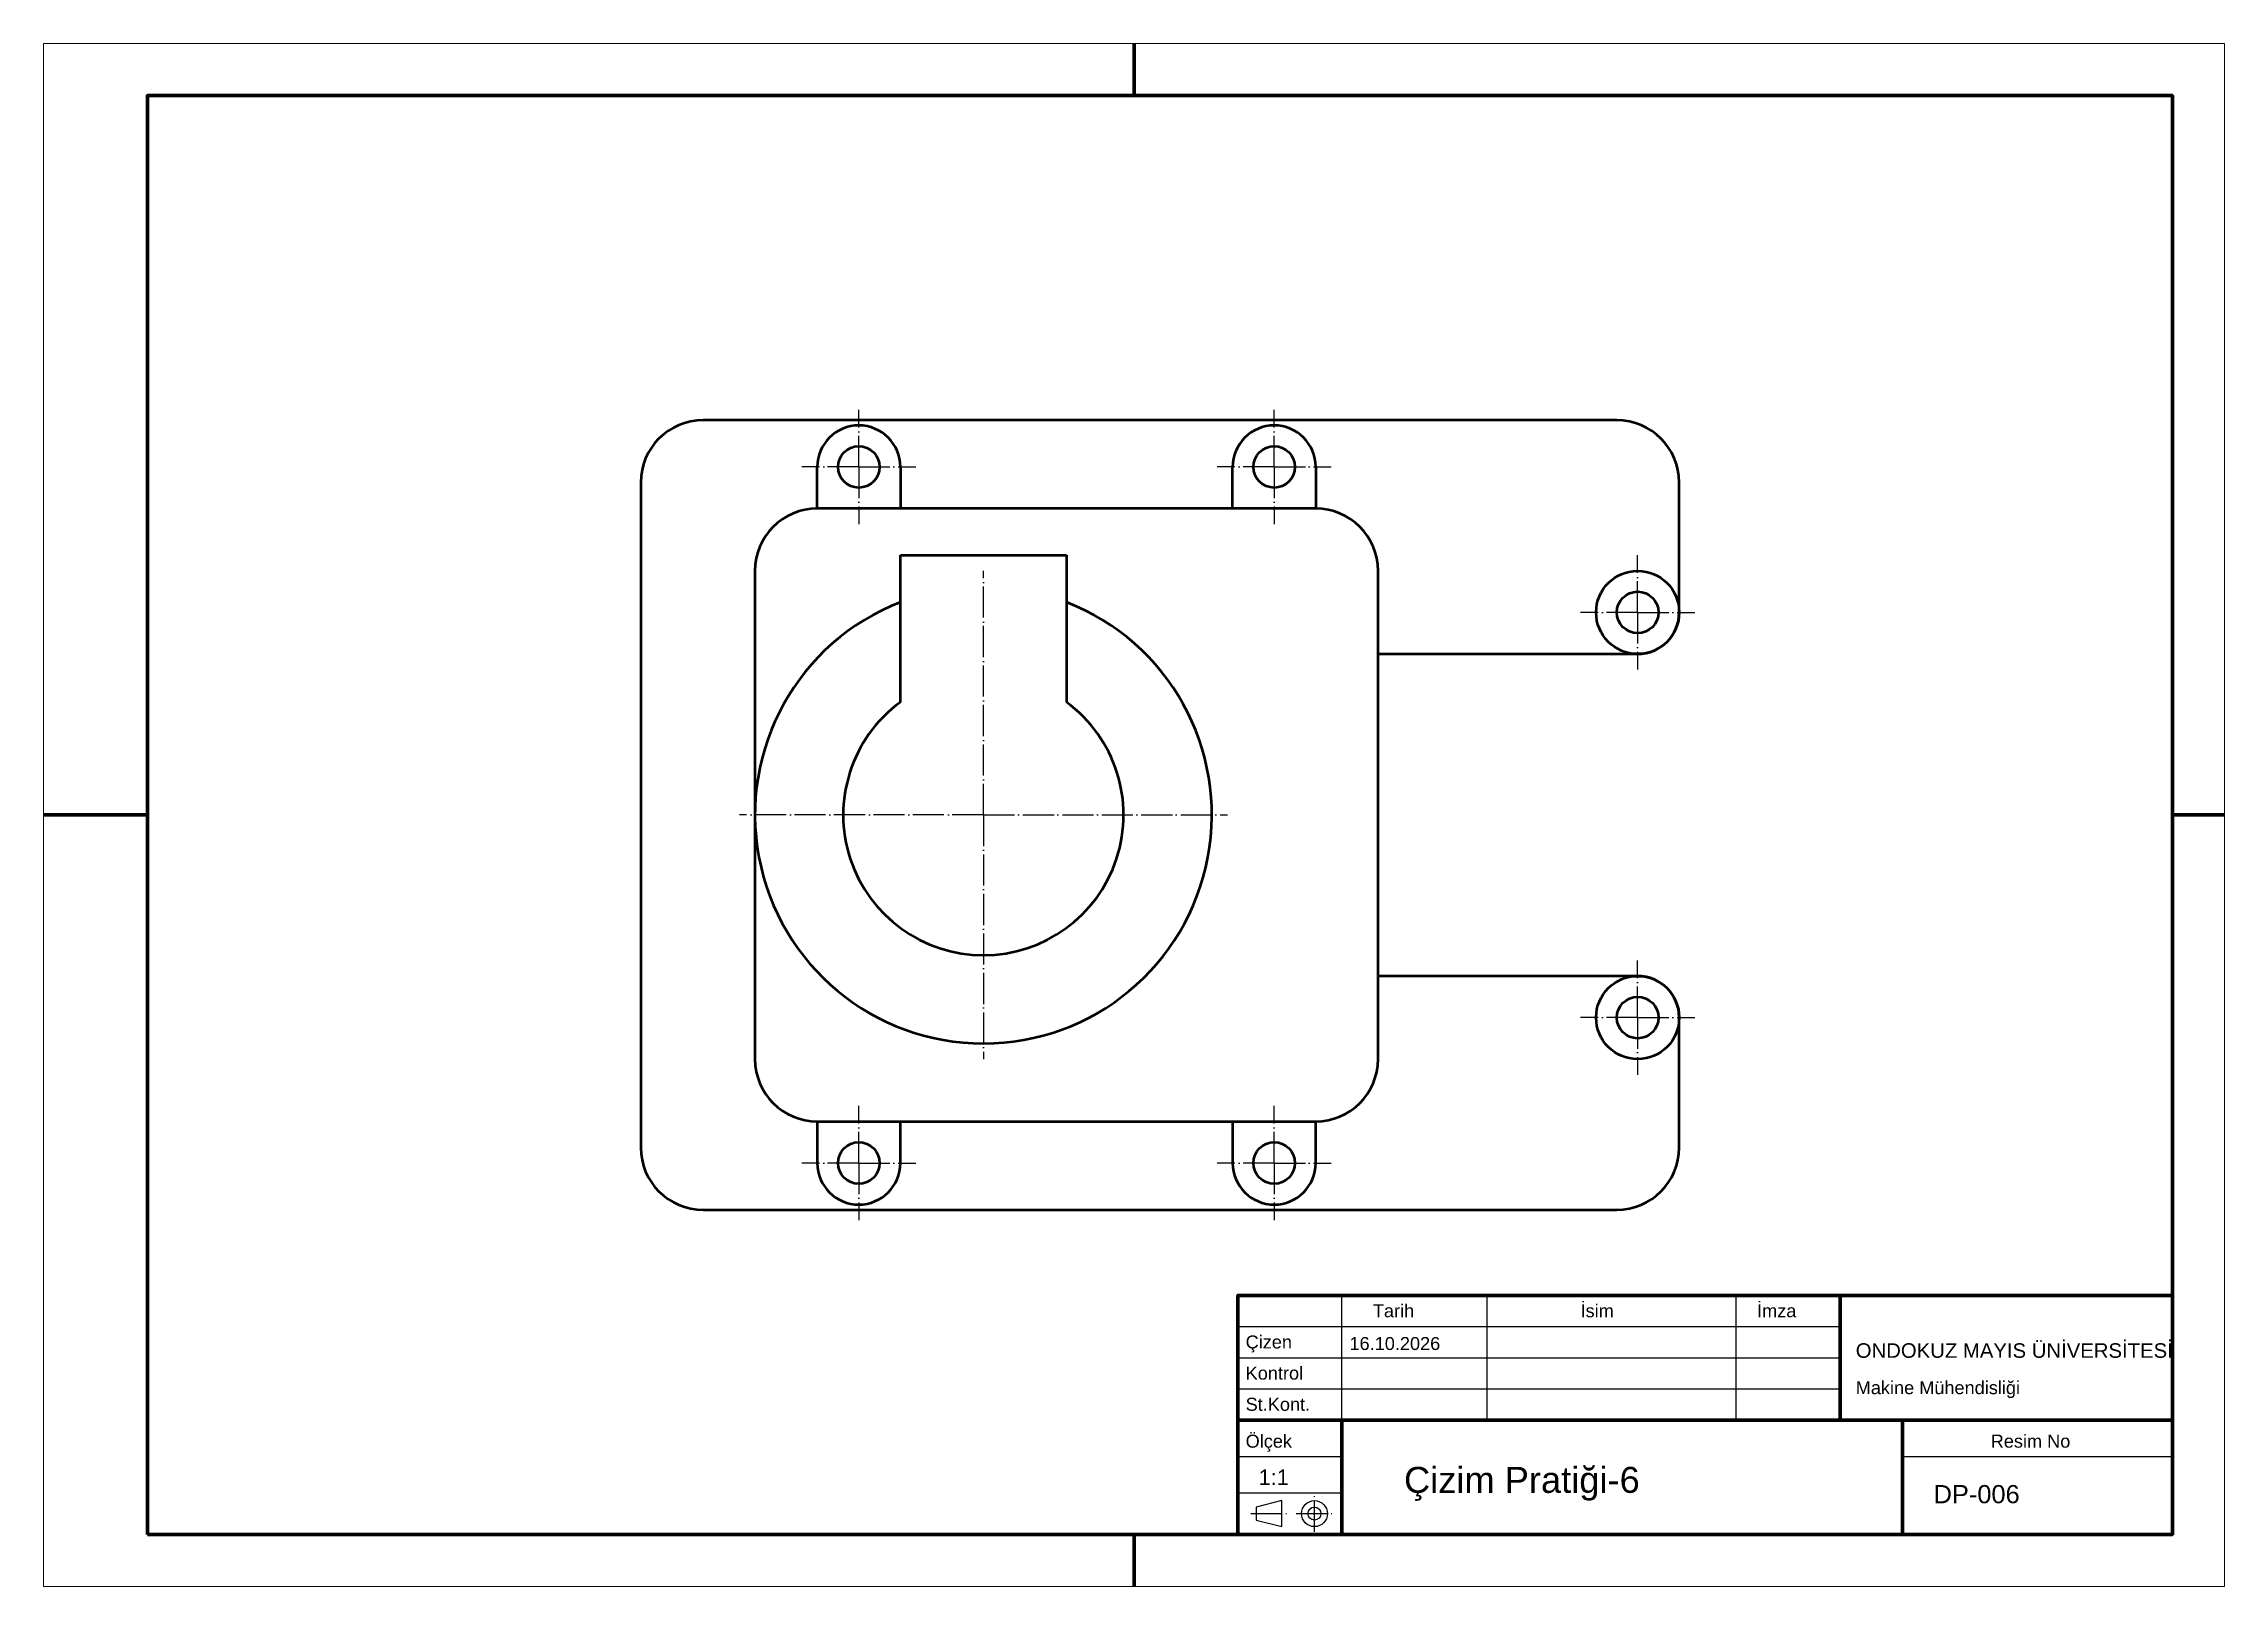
# Model space of a CAD drawing. Header units: millimetres. Extents: x 260 to 680, y 16 to 313.
import ezdxf

# ---------------------------------------------------------------- set-up
doc = ezdxf.new("R2010")
doc.units = ezdxf.units.MM
doc.header["$LTSCALE"] = 0.25
doc.linetypes.add('ACAD_ISO04W100', pattern=[30, 24, -3, 0, -3])
for name, color, linetype, lineweight in [('01-GORUNEN', 7, 'Continuous', 50), ('03-EKSEN', 1, 'ACAD_ISO04W100', 25), ('07-YAZI', 7, 'Continuous', 25), ('09-CERCEVE', 7, 'Continuous', 70)]:
    doc.layers.add(name, color=color, linetype=linetype, lineweight=lineweight)
doc.layers.add('04-YAPI', color=8, linetype='Continuous', lineweight=13, plot=False)
doc.styles.add('TR-YAZI', font='arial.ttf')

# ---------------------------------------------------------------- blocks, each defined once
blk = doc.blocks.new('ANTET')
at = {"layer": '03-EKSEN'}
for p, q in [((-165.25, 0.5), (-165.25, 7.5)), ((-177.5, 4), (-170.5, 4)), ((-168.75, 4), (-161.75, 4))]:
    blk.add_line(p, q, dxfattribs=at)
at = {"layer": '07-YAZI'}
for p, q in [((-160, 22), (-160, 46)), ((-132, 22), (-132, 46)), ((-84, 22), (-84, 46)), ((-180, 40), (-64, 40)), ((-180, 34), (-64, 34)), ((-180, 28), (-64, 28)), ((-180, 15), (-160, 15)), ((-52, 15), (0, 15)), ((-180, 8), (-160, 8))]:
    blk.add_line(p, q, dxfattribs=at)
blk.add_lwpolyline([(-176.5, 2.75), (-171.5, 1.5), (-171.5, 6.5), (-176.5, 5.25), (-176.5, 2.75)], dxfattribs=at)
for radius in [2.5, 1.25]:
    blk.add_circle((-165.25, 4), radius, dxfattribs=at)
at = {"layer": '09-CERCEVE'}
for p, q in [((-64, 22), (-64, 46)), ((-180, 22), (0, 22)), ((-160, 0), (-160, 22)), ((-52, 0), (-52, 22))]:
    blk.add_line(p, q, dxfattribs=at)
blk.add_lwpolyline([(-180, 0), (0, 0), (0, 46), (-180, 46), (-180, 0)], dxfattribs=at)
at = {"layer": '07-YAZI', "style": 'TR-YAZI'}
for s, p in [('Tarih', (-154, 41.8)), ('İsim', (-114, 41.8)), ('İmza', (-80, 41.8)), ('Çizen', (-178.5, 35.8)), ('Kontrol', (-178.5, 29.8)), ('St.Kont.', (-178.5, 23.8)), ('Ölçek', (-178.5, 16.7)), ('Resim No', (-35, 16.7))]:
    blk.add_text(s, height=2.5, dxfattribs=at).set_placement(p)
for tag, p, height in [('TARIH', (-158.5, 35.5), 2.5), ('CIZEN', (-130.5, 35.5), 2.5), ('KURUM', (-61, 34), 2.8), ('NO', (-130.5, 29.5), 2.5), ('BOLUM', (-61, 27), 2.5), ('PARCA', (-148, 8), 5), ('OLCEK', (-176, 9.5), 3), ('RESIMNO', (-46, 6), 3.5)]:
    blk.add_attdef(tag, p, '', height=height, dxfattribs=at)

msp = doc.modelspace()

# ---------------------------------------------------------------- linework, layer by layer
at = {"layer": '01-GORUNEN'}
for p, q in [((562.86, 240.15), (386.86, 240.15)), ((408.86, 223.15), (408.86, 231.15)), ((424.86, 231.15), (424.86, 223.15)), ((488.86, 223.15), (488.86, 231.15)), ((504.86, 231.15), (504.86, 223.15)), ((374.86, 228.15), (374.86, 100.15)), ((574.86, 203.15), (574.86, 228.15)), ((504.86, 223.15), (408.86, 223.15)), ((396.86, 211.15), (396.86, 117.15)), ((424.86, 185.9), (424.86, 214.15)), ((424.86, 214.15), (456.86, 214.15)), ((456.86, 214.15), (456.86, 185.9)), ((516.86, 195.15), (516.86, 211.15)), ((516.86, 133.15), (516.86, 195.15)), ((516.86, 195.15), (566.86, 195.15)), ((566.86, 133.15), (516.86, 133.15)), ((516.86, 117.15), (516.86, 133.15)), ((574.86, 100.15), (574.86, 125.15)), ((408.86, 105.15), (504.86, 105.15)), ((408.86, 105.15), (408.86, 97.15)), ((424.86, 97.15), (424.86, 105.15)), ((488.86, 105.15), (488.86, 97.15)), ((504.86, 97.15), (504.86, 105.15)), ((386.86, 88.15), (562.86, 88.15))]:
    msp.add_line(p, q, dxfattribs=at)
for centre, radius in [((416.86, 231.15), 4), ((496.86, 231.15), 4), ((566.86, 203.15), 8), ((566.86, 203.15), 4), ((566.86, 125.15), 8), ((566.86, 125.15), 4), ((416.86, 97.15), 4), ((496.86, 97.15), 4)]:
    msp.add_circle(centre, radius, dxfattribs=at)
for centre, radius, start, end in [((386.86, 228.15), 12, 90, 180), ((562.86, 228.15), 12, 0, 90), ((416.86, 231.15), 8, 0, 180), ((496.86, 231.15), 8, 0, 180), ((408.86, 211.15), 12, 90, 180), ((504.86, 211.15), 12, 0, 90), ((440.86, 164.15), 44, 111.3237, 68.6763), ((566.86, 203.15), 8, 270, 0), ((440.86, 164.15), 27, 126.3412, 53.6588), ((566.86, 125.15), 8, 0, 90), ((408.86, 117.15), 12, 180, 270), ((504.86, 117.15), 12, 270, 0), ((386.86, 100.15), 12, 180, 270), ((416.86, 97.15), 8, 180, 0), ((496.86, 97.15), 8, 180, 0), ((562.86, 100.15), 12, 270, 0)]:
    msp.add_arc(centre, radius, start, end, dxfattribs=at)
at = {"layer": '03-EKSEN'}
for p, q in [((416.86, 231.15), (416.86, 242.15)), ((496.86, 231.15), (496.86, 242.15)), ((416.86, 231.15), (405.86, 231.15)), ((416.86, 231.15), (427.86, 231.15)), ((416.86, 231.15), (416.86, 220.15)), ((496.86, 231.15), (485.86, 231.15)), ((496.86, 231.15), (496.86, 220.15)), ((496.86, 231.15), (507.86, 231.15)), ((440.86, 164.15), (440.86, 211.15)), ((566.86, 203.15), (566.86, 214.15)), ((566.86, 203.15), (555.86, 203.15)), ((566.86, 203.15), (566.86, 192.15)), ((566.86, 203.15), (577.86, 203.15)), ((440.86, 164.15), (393.86, 164.15)), ((440.86, 164.15), (487.86, 164.15)), ((440.86, 164.15), (440.86, 117.15)), ((566.86, 125.15), (566.86, 136.15)), ((566.86, 125.15), (555.86, 125.15)), ((566.86, 125.15), (566.86, 114.15)), ((566.86, 125.15), (577.86, 125.15)), ((416.86, 97.15), (416.86, 108.15)), ((496.86, 97.15), (496.86, 108.15)), ((416.86, 97.15), (405.86, 97.15)), ((416.86, 97.15), (416.86, 86.15)), ((416.86, 97.15), (427.86, 97.15)), ((496.86, 97.15), (485.86, 97.15)), ((496.86, 97.15), (496.86, 86.15)), ((496.86, 97.15), (507.86, 97.15))]:
    msp.add_line(p, q, dxfattribs=at)
at = {"layer": '04-YAPI'}
msp.add_lwpolyline([(259.86, 15.65), (679.86, 15.65), (679.86, 312.65), (259.86, 312.65), (259.86, 15.65)], dxfattribs=at)
at = {"layer": '09-CERCEVE'}
for p, q in [((469.86, 312.65), (469.86, 302.65)), ((259.86, 164.15), (279.86, 164.15)), ((679.86, 164.15), (669.86, 164.15)), ((469.86, 15.65), (469.86, 25.65))]:
    msp.add_line(p, q, dxfattribs=at)
msp.add_lwpolyline([(279.86, 25.65), (669.86, 25.65), (669.86, 302.65), (279.86, 302.65), (279.86, 25.65)], dxfattribs=at)

# ---------------------------------------------------------------- block references
msp.add_blockref('ANTET', (669.86, 25.65)).add_auto_attribs({'KURUM': 'ONDOKUZ MAYIS ÜNİVERSİTESİ', 'BOLUM': 'Makine Mühendisliği', 'TARIH': '16.10.2026', 'OLCEK': '1:1', 'PARCA': 'Çizim Pratiği-6', 'RESIMNO': 'DP-006'})

doc.saveas('drawing.dxf')
